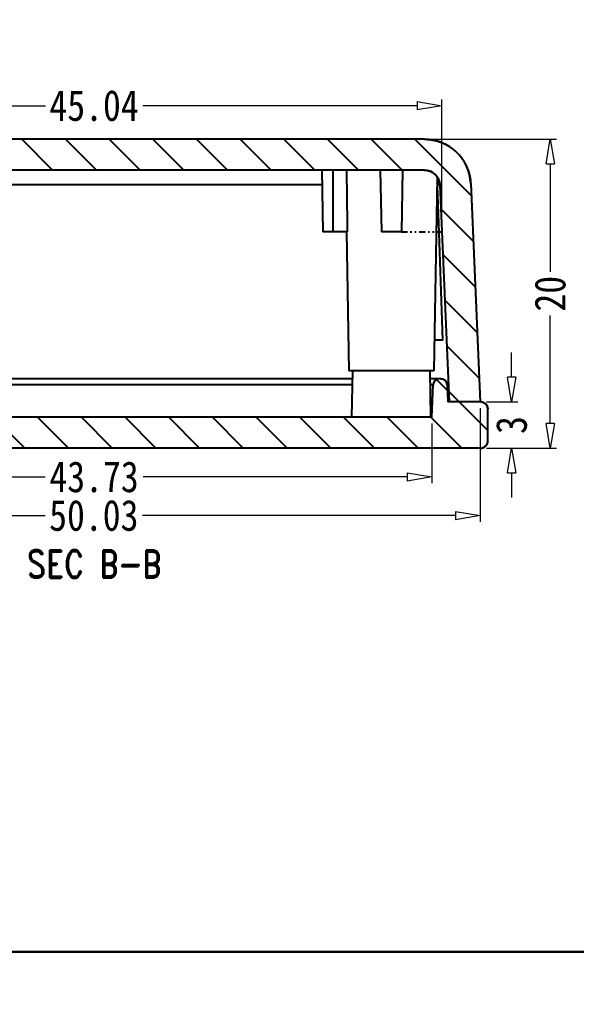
# Model space of a CAD drawing. Header units: millimetres. Extents: x 1786 to 4839, y -3109 to -1928.
# Drawn here: x 4430.9 to 4467, y -2946.1 to -2882.4 of the extents above; entities that cross this region are included whole.
import ezdxf
from ezdxf.enums import TextEntityAlignment as Align

# ---------------------------------------------------------------- set-up
doc = ezdxf.new("R2010")
doc.units = ezdxf.units.MM
doc.linetypes.add('DIVIDE', pattern=[31.75, 12.7, -6.35, 0, -6.35, 0, -6.35])
doc.layers.add('dim', color=3, linetype='Continuous', lineweight=9)
doc.layers.add('hatch', color=56, linetype='Continuous', lineweight=9)
doc.styles.add('FFS', font='simfang.ttf', dxfattribs={"width": 0.85})
doc.styles.add('LongTou', font='romand.shx', dxfattribs={"width": 0.8, "bigfont": 'whgdtxt.shx'})
doc.dimstyles.new('YanXiu', dxfattribs={"dimtxt": 2.5, "dimasz": 2.2, "dimexe": 1, "dimexo": 0.6, "dimgap": 0.66, "dimtad": 0, "dimzin": 9, "dimdsep": 46, "dimtxsty": 'FFS', "dimblk": 'CLOSEDBLANK', "dimcen": 0, "dimclrd": 256, "dimclre": 131, "dimclrt": 42, "dimazin": 0, "dimtfac": 1, "dimtofl": 0, "dimtmove": 0, "dimatfit": 3, "dimldrblk": 'CLOSEDBLANK', "dimfxl": 0, "dimlwd": 5, "dimlwe": 5, "dimarcsym": 0})
pattern_1 = [(135, (390.702, -362.9977), (-1.4142136, -1.4142136), [])]

# ---------------------------------------------------------------- blocks, each defined once
blk = doc.blocks.new('_ClosedBlank')
at = {"color": 0, "linetype": 'ByBlock', "lineweight": -2}
for p, q in [((-1, 0.167), (0, 0)), ((-1, 0.167), (-1, -0.167)), ((0, 0), (-1, -0.167))]:
    blk.add_line(p, q, dxfattribs=at)
blk = doc.blocks.new('*D45')
at = {"layer": 'Defpoints', "color": 0}
for p in [(4460.756, -2907.159, 0), (4462.788, -2907.159), (4460.756, -2910.159, 0)]:
    blk.add_point(p, dxfattribs=at)
at = {"layer": 'dim', "lineweight": 5}
for p, q in [((4462.788, -2905.559), (4462.788, -2903.959)), ((4462.788, -2911.759), (4462.788, -2913.359))]:
    blk.add_line(p, q, dxfattribs=at)
at = {"layer": 'dim', "color": 131, "lineweight": 5}
for p, q in [((4461.156, -2907.159), (4463.187, -2907.159)), ((4461.156, -2910.159), (4463.187, -2910.159))]:
    blk.add_line(p, q, dxfattribs=at)
at = {"layer": 'dim', "lineweight": 5, "xscale": 1.6, "yscale": 1.6, "zscale": 1.6}
for p, rotation in [((4462.788, -2907.159), 270), ((4462.788, -2910.159), 90)]:
    blk.add_blockref('_ClosedBlank', p, dxfattribs=dict(at, rotation=rotation))
at = {"layer": 'dim', "color": 42, "insert": (4462.788, -2908.659), "char_height": 2, "attachment_point": 5, "rotation": 90, "style": 'FFS'}
blk.add_mtext('3', dxfattribs=at)
blk = doc.blocks.new('*D46')
at = {"layer": 'Defpoints', "color": 0}
for p in [(4457.142, -2890.159, 0), (4465.288, -2890.159), (4460.756, -2910.159, 0)]:
    blk.add_point(p, dxfattribs=at)
at = {"layer": 'dim', "color": 131, "lineweight": 5}
for p, q in [((4457.542, -2890.159), (4465.687, -2890.159)), ((4461.156, -2910.159), (4465.687, -2910.159))]:
    blk.add_line(p, q, dxfattribs=at)
at = {"layer": 'dim', "lineweight": 5}
for p, q in [((4465.288, -2891.759), (4465.288, -2898.744)), ((4465.288, -2908.559), (4465.288, -2901.574))]:
    blk.add_line(p, q, dxfattribs=at)
at = {"layer": 'dim', "lineweight": 5, "xscale": 1.6, "yscale": 1.6, "zscale": 1.6}
for p, rotation in [((4465.288, -2890.159), 90), ((4465.288, -2910.159), 270)]:
    blk.add_blockref('_ClosedBlank', p, dxfattribs=dict(at, rotation=rotation))
at = {"layer": 'dim', "color": 42, "insert": (4465.288, -2900.159), "char_height": 2, "attachment_point": 5, "rotation": 90, "style": 'FFS'}
blk.add_mtext('20', dxfattribs=at)
blk = doc.blocks.new('*D49')
at = {"layer": 'Defpoints', "color": 0}
for p in [(4413.891, -2908.159, 0), (4457.621, -2908.159, 0), (4457.621, -2912.02)]:
    blk.add_point(p, dxfattribs=at)
at = {"layer": 'dim', "color": 131, "lineweight": 5}
for p, q in [((4413.891, -2908.559), (4413.891, -2912.42)), ((4457.621, -2908.559), (4457.621, -2912.42))]:
    blk.add_line(p, q, dxfattribs=at)
at = {"layer": 'dim', "lineweight": 5}
for p, q in [((4415.491, -2912.02), (4432.586, -2912.02)), ((4456.021, -2912.02), (4438.926, -2912.02))]:
    blk.add_line(p, q, dxfattribs=at)
at = {"layer": 'dim', "lineweight": 5, "xscale": 1.6, "yscale": 1.6, "zscale": 1.6, "rotation": 180}
blk.add_blockref('_ClosedBlank', (4413.891, -2912.02), dxfattribs=at)
at = {"layer": 'dim', "lineweight": 5, "xscale": 1.6, "yscale": 1.6, "zscale": 1.6}
blk.add_blockref('_ClosedBlank', (4457.621, -2912.02), dxfattribs=at)
at = {"layer": 'dim', "color": 42, "insert": (4435.756, -2912.02), "char_height": 2, "attachment_point": 5, "style": 'FFS'}
blk.add_mtext('43.73', dxfattribs=at)
blk = doc.blocks.new('*D50')
at = {"layer": 'Defpoints', "color": 0}
for p in [(4410.724, -2907.159, 0), (4460.756, -2907.159, 0), (4460.756, -2914.52)]:
    blk.add_point(p, dxfattribs=at)
at = {"layer": 'dim', "color": 131, "lineweight": 5}
for p, q in [((4410.724, -2907.559), (4410.724, -2914.92)), ((4460.756, -2907.559), (4460.756, -2914.92))]:
    blk.add_line(p, q, dxfattribs=at)
at = {"layer": 'dim', "lineweight": 5}
for p, q in [((4412.324, -2914.52), (4432.588, -2914.52)), ((4459.156, -2914.52), (4438.892, -2914.52))]:
    blk.add_line(p, q, dxfattribs=at)
at = {"layer": 'dim', "lineweight": 5, "xscale": 1.6, "yscale": 1.6, "zscale": 1.6, "rotation": 180}
blk.add_blockref('_ClosedBlank', (4410.724, -2914.52), dxfattribs=at)
at = {"layer": 'dim', "lineweight": 5, "xscale": 1.6, "yscale": 1.6, "zscale": 1.6}
blk.add_blockref('_ClosedBlank', (4460.756, -2914.52), dxfattribs=at)
at = {"layer": 'dim', "color": 42, "insert": (4435.74, -2914.52), "char_height": 2, "attachment_point": 5, "style": 'FFS'}
blk.add_mtext('50.03', dxfattribs=at)
blk = doc.blocks.new('*D53')
at = {"layer": 'Defpoints', "color": 0}
for p in [(4458.274, -2887.987), (4413.238, -2896.159, 0), (4458.274, -2896.159, 0)]:
    blk.add_point(p, dxfattribs=at)
at = {"layer": 'dim', "color": 131, "lineweight": 5}
for p, q in [((4413.238, -2895.759), (4413.238, -2887.588)), ((4458.274, -2895.759), (4458.274, -2887.588))]:
    blk.add_line(p, q, dxfattribs=at)
at = {"layer": 'dim', "lineweight": 5}
for p, q in [((4414.838, -2887.987), (4432.609, -2887.987)), ((4456.674, -2887.987), (4438.904, -2887.987))]:
    blk.add_line(p, q, dxfattribs=at)
at = {"layer": 'dim', "lineweight": 5, "xscale": 1.6, "yscale": 1.6, "zscale": 1.6, "rotation": 180}
blk.add_blockref('_ClosedBlank', (4413.238, -2887.987), dxfattribs=at)
at = {"layer": 'dim', "lineweight": 5, "xscale": 1.6, "yscale": 1.6, "zscale": 1.6}
blk.add_blockref('_ClosedBlank', (4458.274, -2887.987), dxfattribs=at)
at = {"layer": 'dim', "color": 42, "insert": (4435.756, -2887.987), "char_height": 2, "attachment_point": 5, "style": 'FFS'}
blk.add_mtext('45.04', dxfattribs=at)
blk = doc.blocks.new('*u90')
at = {"linetype": 'Continuous'}
h = blk.add_hatch(dxfattribs=at)
h.set_pattern_fill('DEFAULT__4', color=40, scale=2, angle=135, style=0, pattern_type=0)
h.set_pattern_definition(pattern_1)
edge = h.paths.add_edge_path()
edge.add_line((-21.025, 35.602), (-23.027, 35.602))
edge.add_line((-23.64, 49.646), (-23.027, 35.602))
edge.add_spline(control_points=[(-24.639, 50.602), (-24.073, 50.602), (-23.665, 50.211), (-23.64, 49.646)], knot_values=[0, 0, 0, 0, 1, 1, 1, 1], weights=[1, 0.814909, 0.814909, 1], degree=3, periodic=0)
edge.add_line((-24.639, 50.602), (-67.411, 50.602))
edge.add_spline(control_points=[(-67.411, 50.602), (-67.977, 50.602), (-68.385, 50.211), (-68.41, 49.646)], knot_values=[0, 0, 0, 0, 1, 1, 1, 1], weights=[1, 0.814909, 0.814909, 1], degree=3, periodic=0)
edge.add_line((-68.41, 49.646), (-69.023, 35.602))
edge.add_line((-69.023, 35.602), (-71.025, 35.602))
edge.add_line((-70.408, 49.733), (-71.025, 35.602))
edge.add_spline(control_points=[(-67.411, 52.602), (-69.108, 52.602), (-70.334, 51.429), (-70.408, 49.733)], knot_values=[0, 0, 0, 0, 1, 1, 1, 1], weights=[1, 0.814909, 0.814909, 1], degree=3, periodic=0)
edge.add_line((-24.639, 52.602), (-67.411, 52.602))
edge.add_spline(control_points=[(-24.639, 52.602), (-22.942, 52.602), (-21.716, 51.429), (-21.642, 49.733)], knot_values=[0, 0, 0, 0, 1, 1, 1, 1], weights=[1, 0.814909, 0.814909, 1], degree=3, periodic=0)
edge.add_line((-21.642, 49.733), (-21.025, 35.602))
h = blk.add_hatch(dxfattribs=at)
h.set_pattern_fill('DEFAULT__3', color=40, scale=2, angle=135, style=0, pattern_type=0)
h.set_pattern_definition(pattern_1)
edge = h.paths.add_edge_path()
edge.add_line((-20.993, 35.602), (-23.127, 35.602))
edge.add_spline(control_points=[(-20.993, 35.602), (-20.731, 35.602), (-20.545, 35.418), (-20.543, 35.156)], knot_values=[0, 0, 0, 0, 1, 1, 1, 1], weights=[1, 0.80679, 0.80679, 1], degree=3, periodic=0)
edge.add_line((-20.525, 33.107), (-20.543, 35.156))
edge.add_spline(control_points=[(-21.025, 32.602), (-20.73, 32.602), (-20.522, 32.812), (-20.525, 33.107)], knot_values=[0, 0, 0, 0, 1, 1, 1, 1], weights=[1, 0.802676, 0.802676, 1], degree=3, periodic=0)
edge.add_line((-21.025, 32.602), (-71.025, 32.602))
edge.add_spline(control_points=[(-71.025, 32.602), (-71.32, 32.602), (-71.528, 32.812), (-71.525, 33.107)], knot_values=[0, 0, 0, 0, 1, 1, 1, 1], weights=[1, 0.802676, 0.802676, 1], degree=3, periodic=0)
edge.add_line((-71.525, 33.107), (-71.507, 35.156))
edge.add_spline(control_points=[(-71.057, 35.602), (-71.319, 35.602), (-71.505, 35.418), (-71.507, 35.156)], knot_values=[0, 0, 0, 0, 1, 1, 1, 1], weights=[1, 0.80679, 0.80679, 1], degree=3, periodic=0)
edge.add_line((-68.923, 35.602), (-71.057, 35.602))
edge.add_line((-68.874, 36.72), (-68.923, 35.602))
edge.add_spline(control_points=[(-68.475, 37.102), (-68.701, 37.102), (-68.864, 36.946), (-68.874, 36.72)], knot_values=[0, 0, 0, 0, 1, 1, 1, 1], weights=[1, 0.814909, 0.814909, 1], degree=3, periodic=0)
edge.add_line((-68.382, 37.102), (-68.475, 37.102))
edge.add_spline(control_points=[(-68.382, 37.102), (-68.156, 37.102), (-67.992, 36.946), (-67.983, 36.72)], knot_values=[0, 0, 0, 0, 1, 1, 1, 1], weights=[1, 0.814909, 0.814909, 1], degree=3, periodic=0)
edge.add_line((-67.89, 34.602), (-67.983, 36.72))
edge.add_line((-24.16, 34.602), (-67.89, 34.602))
edge.add_line((-24.16, 34.602), (-24.067, 36.72))
edge.add_spline(control_points=[(-23.668, 37.102), (-23.894, 37.102), (-24.058, 36.946), (-24.067, 36.72)], knot_values=[0, 0, 0, 0, 1, 1, 1, 1], weights=[1, 0.814909, 0.814909, 1], degree=3, periodic=0)
edge.add_line((-23.575, 37.102), (-23.668, 37.102))
edge.add_spline(control_points=[(-23.575, 37.102), (-23.349, 37.102), (-23.186, 36.946), (-23.176, 36.72)], knot_values=[0, 0, 0, 0, 1, 1, 1, 1], weights=[1, 0.814909, 0.814909, 1], degree=3, periodic=0)
edge.add_line((-23.176, 36.72), (-23.127, 35.602))
at = {"color": 7, "linetype": 'Continuous'}
for p, q in [((-24.639, 52.602, 0), (-67.411, 52.602, 0)), ((-24.639, 52.602, 0), (-67.411, 52.602, 0)), ((-24.639, 50.602, 0), (-67.411, 50.602, 0)), ((-24.639, 50.602, 0), (-67.411, 50.602, 0)), ((-31.275, 50.602, 0), (-31.205, 46.602, 0)), ((-30.555, 46.602, 0), (-30.555, 50.602, 0)), ((-27.495, 50.602, 0), (-27.425, 46.602, 0)), ((-26.055, 50.602, 0), (-26.125, 46.602, 0)), ((-23.806, 50.139, 0), (-24.025, 37.602, 0)), ((-21.642, 49.733, 0), (-21.025, 35.602, 0)), ((-21.642, 49.733, 0), (-21.025, 35.602, 0)), ((-31.258, 49.646, 0), (-63.222, 49.646, 0)), ((-23.794, 49.661, 0), (-23.794, 49.641, 0)), ((-23.64, 49.646, 0), (-23.027, 35.602, 0)), ((-23.64, 49.646, 0), (-23.027, 35.602, 0)), ((-29.608, 46.602, 0), (-31.205, 46.602, 0)), ((-29.682, 46.602, 0), (-29.525, 37.602, 0)), ((-26.125, 46.602, 0), (-27.425, 46.602, 0)), ((-23.445, 39.602, 0), (-23.99, 39.602, 0)), ((-24.025, 37.602, 0), (-29.525, 37.602, 0)), ((-29.327, 34.602, 0), (-29.275, 37.602, 0)), ((-24.223, 34.602, 0), (-24.275, 37.602, 0)), ((-29.284, 37.102, 0), (-68.475, 37.102, 0)), ((-23.575, 37.102, 0), (-24.266, 37.102, 0)), ((-23.575, 37.102, 0), (-23.668, 37.102, 0)), ((-67.983, 36.72, 0), (-29.29, 36.72, 0)), ((-24.26, 36.72, 0), (-24.067, 36.72, 0)), ((-24.16, 34.602, 0), (-24.067, 36.72, 0)), ((-24.16, 34.602, 0), (-24.067, 36.72, 0)), ((-23.176, 36.72, 0), (-23.127, 35.602, 0)), ((-23.176, 36.72, 0), (-23.127, 35.602, 0)), ((-20.993, 35.602, 0), (-23.127, 35.602, 0)), ((-20.993, 35.602, 0), (-23.127, 35.602, 0)), ((-21.025, 35.602, 0), (-23.027, 35.602, 0)), ((-20.525, 33.107, 0), (-20.543, 35.156, 0)), ((-20.525, 33.107, 0), (-20.543, 35.156, 0)), ((-24.16, 34.602, 0), (-67.89, 34.602, 0)), ((-24.16, 34.602, 0), (-67.89, 34.602, 0)), ((-21.025, 32.602, 0), (-71.025, 32.602, 0)), ((-21.025, 32.602, 0), (-71.025, 32.602, 0))]:
    blk.add_line(p, q, dxfattribs=at)
at = {"color": 2, "linetype": 'DIVIDE', "ltscale": 0.03}
blk.add_line((-26.125, 46.602, 0), (-23.507, 46.602, 0), dxfattribs=at)
at = {"color": 7, "linetype": 'Continuous'}
for centre, radius, start, end in [((-24.639, 49.602, 0), 3, 2.5, 90), ((-24.639, 49.602, 0), 1, 2.5, 90), ((-25.107, 49.615, 0), 1.313, 2.01663, 8.46469), ((-23.668, 36.702, 0), 0.4, 90, 177.5), ((-23.575, 36.702, 0), 0.4, 2.5, 90), ((-20.993, 35.152, 0), 0.45, 0.5, 90), ((-21.025, 33.102, 0), 0.5, 270, 0.5)]:
    blk.add_arc(centre, radius, start, end, dxfattribs=at)
blk.add_ellipse((-23.933, 21.957, 0), major_axis=(-2.692, 85.935), ratio=0.012354, start_param=-1.364383, end_param=-1.243193, dxfattribs=at)
for points, start_tangent, end_tangent in [([(-24.639, 52.602, 0), (-24.607, 52.602, 0), (-24.574, 52.602, 0), (-24.541, 52.601, 0), (-24.508, 52.6, 0), (-24.475, 52.598, 0), (-24.442, 52.596, 0), (-24.409, 52.594, 0), (-24.376, 52.591, 0), (-24.342, 52.588, 0), (-24.309, 52.584, 0), (-24.275, 52.58, 0), (-24.242, 52.576, 0), (-24.208, 52.571, 0), (-24.174, 52.566, 0), (-24.14, 52.561, 0), (-24.106, 52.555, 0), (-24.072, 52.548, 0), (-24.038, 52.542, 0), (-24.004, 52.534, 0), (-23.97, 52.527, 0), (-23.936, 52.519, 0), (-23.902, 52.51, 0), (-23.868, 52.502, 0), (-23.834, 52.492, 0), (-23.799, 52.482, 0), (-23.765, 52.472, 0), (-23.731, 52.462, 0), (-23.697, 52.451, 0), (-23.663, 52.439, 0), (-23.629, 52.427, 0), (-23.595, 52.415, 0), (-23.562, 52.402, 0), (-23.528, 52.389, 0), (-23.494, 52.375, 0), (-23.461, 52.361, 0), (-23.427, 52.347, 0), (-23.394, 52.332, 0), (-23.361, 52.316, 0), (-23.328, 52.301, 0), (-23.295, 52.284, 0), (-23.262, 52.268, 0), (-23.229, 52.25, 0), (-23.197, 52.233, 0), (-23.164, 52.215, 0), (-23.132, 52.196, 0), (-23.1, 52.178, 0), (-23.068, 52.158, 0), (-23.037, 52.139, 0), (-23.005, 52.118, 0), (-22.974, 52.098, 0), (-22.943, 52.077, 0), (-22.912, 52.056, 0), (-22.882, 52.034, 0), (-22.852, 52.012, 0), (-22.822, 51.989, 0), (-22.792, 51.966, 0), (-22.763, 51.943, 0), (-22.733, 51.919, 0), (-22.704, 51.895, 0), (-22.676, 51.871, 0), (-22.648, 51.846, 0), (-22.62, 51.821, 0), (-22.592, 51.795, 0), (-22.565, 51.769, 0), (-22.538, 51.743, 0), (-22.511, 51.717, 0), (-22.485, 51.69, 0), (-22.458, 51.663, 0), (-22.433, 51.635, 0), (-22.408, 51.607, 0), (-22.383, 51.579, 0), (-22.358, 51.551, 0), (-22.334, 51.522, 0), (-22.31, 51.493, 0), (-22.287, 51.464, 0), (-22.264, 51.434, 0), (-22.241, 51.405, 0), (-22.219, 51.375, 0), (-22.197, 51.344, 0), (-22.175, 51.314, 0), (-22.154, 51.283, 0), (-22.134, 51.252, 0), (-22.113, 51.221, 0), (-22.094, 51.19, 0), (-22.074, 51.158, 0), (-22.055, 51.127, 0), (-22.037, 51.095, 0), (-22.018, 51.063, 0), (-22.001, 51.03, 0), (-21.983, 50.998, 0), (-21.967, 50.965, 0), (-21.95, 50.933, 0), (-21.934, 50.9, 0), (-21.919, 50.867, 0), (-21.904, 50.834, 0), (-21.889, 50.801, 0), (-21.875, 50.768, 0), (-21.861, 50.734, 0), (-21.848, 50.701, 0), (-21.835, 50.668, 0), (-21.822, 50.634, 0), (-21.81, 50.601, 0), (-21.798, 50.567, 0), (-21.787, 50.533, 0), (-21.776, 50.5, 0), (-21.766, 50.466, 0), (-21.756, 50.432, 0), (-21.747, 50.398, 0), (-21.738, 50.365, 0), (-21.729, 50.331, 0), (-21.721, 50.297, 0), (-21.713, 50.264, 0), (-21.705, 50.23, 0), (-21.699, 50.196, 0), (-21.692, 50.163, 0), (-21.686, 50.129, 0), (-21.68, 50.096, 0), (-21.675, 50.062, 0), (-21.67, 50.029, 0), (-21.665, 49.996, 0), (-21.661, 49.963, 0), (-21.657, 49.93, 0), (-21.654, 49.897, 0), (-21.651, 49.864, 0), (-21.648, 49.831, 0), (-21.646, 49.798, 0), (-21.644, 49.766, 0), (-21.642, 49.733, 0)], (1, 0), (0.043619, -0.999048)), ([(-29.608, 46.602, 0), (-29.627, 47.931, 0), (-29.645, 49.265, 0), (-29.664, 50.602, 0)], (-0.013903, 0.999903), (-0.013638, 0.999907)), ([(-24.639, 50.602, 0), (-24.628, 50.602, 0), (-24.617, 50.602, 0), (-24.606, 50.602, 0), (-24.596, 50.601, 0), (-24.585, 50.601, 0), (-24.573, 50.6, 0), (-24.562, 50.599, 0), (-24.551, 50.599, 0), (-24.54, 50.597, 0), (-24.529, 50.596, 0), (-24.518, 50.595, 0), (-24.507, 50.594, 0), (-24.495, 50.592, 0), (-24.484, 50.59, 0), (-24.473, 50.588, 0), (-24.461, 50.586, 0), (-24.45, 50.584, 0), (-24.439, 50.582, 0), (-24.427, 50.58, 0), (-24.416, 50.577, 0), (-24.405, 50.575, 0), (-24.393, 50.572, 0), (-24.382, 50.569, 0), (-24.371, 50.566, 0), (-24.359, 50.562, 0), (-24.348, 50.559, 0), (-24.336, 50.556, 0), (-24.325, 50.552, 0), (-24.314, 50.548, 0), (-24.303, 50.544, 0), (-24.291, 50.54, 0), (-24.28, 50.536, 0), (-24.269, 50.531, 0), (-24.258, 50.527, 0), (-24.246, 50.522, 0), (-24.235, 50.517, 0), (-24.224, 50.512, 0), (-24.213, 50.507, 0), (-24.202, 50.502, 0), (-24.191, 50.496, 0), (-24.18, 50.491, 0), (-24.169, 50.485, 0), (-24.158, 50.479, 0), (-24.147, 50.473, 0), (-24.137, 50.467, 0), (-24.126, 50.461, 0), (-24.115, 50.454, 0), (-24.105, 50.448, 0), (-24.094, 50.441, 0), (-24.084, 50.434, 0), (-24.074, 50.427, 0), (-24.064, 50.42, 0), (-24.053, 50.413, 0), (-24.043, 50.406, 0), (-24.033, 50.398, 0), (-24.023, 50.39, 0), (-24.014, 50.383, 0), (-24.004, 50.375, 0), (-23.994, 50.367, 0), (-23.985, 50.359, 0), (-23.975, 50.35, 0), (-23.966, 50.342, 0), (-23.957, 50.333, 0), (-23.948, 50.325, 0), (-23.939, 50.316, 0), (-23.93, 50.307, 0), (-23.921, 50.298, 0), (-23.912, 50.289, 0), (-23.904, 50.28, 0), (-23.895, 50.271, 0), (-23.887, 50.261, 0), (-23.879, 50.252, 0), (-23.871, 50.242, 0), (-23.863, 50.233, 0), (-23.855, 50.223, 0), (-23.847, 50.213, 0), (-23.84, 50.203, 0), (-23.832, 50.193, 0), (-23.825, 50.183, 0), (-23.818, 50.173, 0), (-23.811, 50.163, 0), (-23.804, 50.152, 0), (-23.797, 50.142, 0), (-23.791, 50.132, 0), (-23.784, 50.121, 0), (-23.778, 50.11, 0), (-23.772, 50.1, 0), (-23.766, 50.089, 0), (-23.76, 50.078, 0), (-23.754, 50.068, 0), (-23.748, 50.057, 0), (-23.743, 50.046, 0), (-23.737, 50.035, 0), (-23.732, 50.024, 0), (-23.727, 50.013, 0), (-23.722, 50.002, 0), (-23.718, 49.991, 0), (-23.713, 49.98, 0), (-23.709, 49.969, 0), (-23.704, 49.957, 0), (-23.7, 49.946, 0), (-23.696, 49.935, 0), (-23.692, 49.924, 0), (-23.688, 49.913, 0), (-23.685, 49.901, 0), (-23.681, 49.89, 0), (-23.678, 49.879, 0), (-23.675, 49.868, 0), (-23.672, 49.857, 0), (-23.669, 49.845, 0), (-23.666, 49.834, 0), (-23.664, 49.823, 0), (-23.661, 49.812, 0), (-23.659, 49.8, 0), (-23.657, 49.789, 0), (-23.655, 49.778, 0), (-23.653, 49.767, 0), (-23.651, 49.756, 0), (-23.649, 49.745, 0), (-23.648, 49.734, 0), (-23.646, 49.723, 0), (-23.645, 49.711, 0), (-23.644, 49.7, 0), (-23.643, 49.69, 0), (-23.642, 49.679, 0), (-23.641, 49.668, 0), (-23.641, 49.657, 0), (-23.64, 49.646, 0)], (1, 0), (0.043619, -0.999048)), ([(-23.64, 49.646, 0), (-23.658, 49.652, 0), (-23.709, 49.657, 0), (-23.794, 49.661, 0)], (-0.044784, 0.998997), (-0.999552, 0.029943)), ([(-23.668, 37.102, 0), (-23.672, 37.102, 0), (-23.677, 37.102, 0), (-23.681, 37.102, 0), (-23.685, 37.102, 0), (-23.69, 37.102, 0), (-23.694, 37.102, 0), (-23.699, 37.101, 0), (-23.703, 37.101, 0), (-23.707, 37.1, 0), (-23.712, 37.1, 0), (-23.716, 37.099, 0), (-23.721, 37.099, 0), (-23.725, 37.098, 0), (-23.73, 37.098, 0), (-23.734, 37.097, 0), (-23.739, 37.096, 0), (-23.743, 37.095, 0), (-23.748, 37.094, 0), (-23.753, 37.093, 0), (-23.757, 37.092, 0), (-23.762, 37.091, 0), (-23.766, 37.09, 0), (-23.771, 37.089, 0), (-23.775, 37.088, 0), (-23.78, 37.086, 0), (-23.784, 37.085, 0), (-23.789, 37.084, 0), (-23.793, 37.082, 0), (-23.798, 37.081, 0), (-23.802, 37.079, 0), (-23.807, 37.077, 0), (-23.811, 37.076, 0), (-23.816, 37.074, 0), (-23.82, 37.072, 0), (-23.825, 37.07, 0), (-23.829, 37.068, 0), (-23.834, 37.066, 0), (-23.838, 37.064, 0), (-23.843, 37.062, 0), (-23.847, 37.06, 0), (-23.851, 37.058, 0), (-23.856, 37.055, 0), (-23.86, 37.053, 0), (-23.864, 37.051, 0), (-23.869, 37.048, 0), (-23.873, 37.046, 0), (-23.877, 37.043, 0), (-23.881, 37.041, 0), (-23.886, 37.038, 0), (-23.89, 37.035, 0), (-23.894, 37.032, 0), (-23.898, 37.029, 0), (-23.902, 37.027, 0), (-23.906, 37.024, 0), (-23.91, 37.021, 0), (-23.914, 37.018, 0), (-23.918, 37.014, 0), (-23.922, 37.011, 0), (-23.926, 37.008, 0), (-23.93, 37.005, 0), (-23.933, 37.002, 0), (-23.937, 36.998, 0), (-23.941, 36.995, 0), (-23.944, 36.991, 0), (-23.948, 36.988, 0), (-23.952, 36.984, 0), (-23.955, 36.981, 0), (-23.959, 36.977, 0), (-23.962, 36.973, 0), (-23.965, 36.97, 0), (-23.969, 36.966, 0), (-23.972, 36.962, 0), (-23.975, 36.958, 0), (-23.978, 36.955, 0), (-23.982, 36.951, 0), (-23.985, 36.947, 0), (-23.988, 36.943, 0), (-23.991, 36.939, 0), (-23.993, 36.935, 0), (-23.996, 36.931, 0), (-23.999, 36.927, 0), (-24.002, 36.922, 0), (-24.005, 36.918, 0), (-24.007, 36.914, 0), (-24.01, 36.91, 0), (-24.012, 36.906, 0), (-24.015, 36.901, 0), (-24.017, 36.897, 0), (-24.02, 36.893, 0), (-24.022, 36.888, 0), (-24.024, 36.884, 0), (-24.026, 36.88, 0), (-24.028, 36.875, 0), (-24.031, 36.871, 0), (-24.033, 36.867, 0), (-24.035, 36.862, 0), (-24.036, 36.858, 0), (-24.038, 36.853, 0), (-24.04, 36.849, 0), (-24.042, 36.844, 0), (-24.043, 36.84, 0), (-24.045, 36.835, 0), (-24.047, 36.831, 0), (-24.048, 36.827, 0), (-24.05, 36.822, 0), (-24.051, 36.818, 0), (-24.052, 36.813, 0), (-24.053, 36.809, 0), (-24.055, 36.804, 0), (-24.056, 36.8, 0), (-24.057, 36.795, 0), (-24.058, 36.791, 0), (-24.059, 36.786, 0), (-24.06, 36.782, 0), (-24.061, 36.777, 0), (-24.062, 36.773, 0), (-24.062, 36.768, 0), (-24.063, 36.764, 0), (-24.064, 36.759, 0), (-24.064, 36.755, 0), (-24.065, 36.75, 0), (-24.065, 36.746, 0), (-24.066, 36.742, 0), (-24.066, 36.737, 0), (-24.067, 36.733, 0), (-24.067, 36.729, 0), (-24.067, 36.724, 0), (-24.067, 36.72, 0)], (-1, 0), (-0.043619, -0.999048)), ([(-23.575, 37.102, 0), (-23.571, 37.102, 0), (-23.567, 37.102, 0), (-23.562, 37.102, 0), (-23.558, 37.102, 0), (-23.554, 37.102, 0), (-23.549, 37.102, 0), (-23.545, 37.101, 0), (-23.54, 37.101, 0), (-23.536, 37.1, 0), (-23.531, 37.1, 0), (-23.527, 37.099, 0), (-23.522, 37.099, 0), (-23.518, 37.098, 0), (-23.513, 37.098, 0), (-23.509, 37.097, 0), (-23.504, 37.096, 0), (-23.5, 37.095, 0), (-23.495, 37.094, 0), (-23.491, 37.093, 0), (-23.486, 37.092, 0), (-23.482, 37.091, 0), (-23.477, 37.09, 0), (-23.473, 37.089, 0), (-23.468, 37.088, 0), (-23.463, 37.086, 0), (-23.459, 37.085, 0), (-23.454, 37.084, 0), (-23.45, 37.082, 0), (-23.445, 37.081, 0), (-23.441, 37.079, 0), (-23.436, 37.077, 0), (-23.432, 37.076, 0), (-23.427, 37.074, 0), (-23.423, 37.072, 0), (-23.418, 37.07, 0), (-23.414, 37.068, 0), (-23.409, 37.066, 0), (-23.405, 37.064, 0), (-23.401, 37.062, 0), (-23.396, 37.06, 0), (-23.392, 37.058, 0), (-23.387, 37.055, 0), (-23.383, 37.053, 0), (-23.379, 37.051, 0), (-23.374, 37.048, 0), (-23.37, 37.046, 0), (-23.366, 37.043, 0), (-23.362, 37.041, 0), (-23.358, 37.038, 0), (-23.353, 37.035, 0), (-23.349, 37.032, 0), (-23.345, 37.029, 0), (-23.341, 37.027, 0), (-23.337, 37.024, 0), (-23.333, 37.021, 0), (-23.329, 37.018, 0), (-23.325, 37.014, 0), (-23.321, 37.011, 0), (-23.317, 37.008, 0), (-23.314, 37.005, 0), (-23.31, 37.002, 0), (-23.306, 36.998, 0), (-23.302, 36.995, 0), (-23.299, 36.991, 0), (-23.295, 36.988, 0), (-23.292, 36.984, 0), (-23.288, 36.981, 0), (-23.285, 36.977, 0), (-23.281, 36.973, 0), (-23.278, 36.97, 0), (-23.275, 36.966, 0), (-23.271, 36.962, 0), (-23.268, 36.958, 0), (-23.265, 36.955, 0), (-23.262, 36.951, 0), (-23.259, 36.947, 0), (-23.256, 36.943, 0), (-23.253, 36.939, 0), (-23.25, 36.935, 0), (-23.247, 36.931, 0), (-23.244, 36.927, 0), (-23.241, 36.922, 0), (-23.239, 36.918, 0), (-23.236, 36.914, 0), (-23.233, 36.91, 0), (-23.231, 36.906, 0), (-23.228, 36.901, 0), (-23.226, 36.897, 0), (-23.224, 36.893, 0), (-23.221, 36.888, 0), (-23.219, 36.884, 0), (-23.217, 36.88, 0), (-23.215, 36.875, 0), (-23.213, 36.871, 0), (-23.211, 36.867, 0), (-23.209, 36.862, 0), (-23.207, 36.858, 0), (-23.205, 36.853, 0), (-23.203, 36.849, 0), (-23.201, 36.844, 0), (-23.2, 36.84, 0), (-23.198, 36.835, 0), (-23.197, 36.831, 0), (-23.195, 36.827, 0), (-23.194, 36.822, 0), (-23.192, 36.818, 0), (-23.191, 36.813, 0), (-23.19, 36.809, 0), (-23.189, 36.804, 0), (-23.187, 36.8, 0), (-23.186, 36.795, 0), (-23.185, 36.791, 0), (-23.184, 36.786, 0), (-23.183, 36.782, 0), (-23.182, 36.777, 0), (-23.182, 36.773, 0), (-23.181, 36.768, 0), (-23.18, 36.764, 0), (-23.179, 36.759, 0), (-23.179, 36.755, 0), (-23.178, 36.75, 0), (-23.178, 36.746, 0), (-23.177, 36.742, 0), (-23.177, 36.737, 0), (-23.177, 36.733, 0), (-23.176, 36.729, 0), (-23.176, 36.724, 0), (-23.176, 36.72, 0)], (1, 0), (0.043619, -0.999048)), ([(-20.993, 35.602, 0), (-20.988, 35.602, 0), (-20.983, 35.602, 0), (-20.978, 35.602, 0), (-20.973, 35.602, 0), (-20.968, 35.602, 0), (-20.963, 35.601, 0), (-20.958, 35.601, 0), (-20.953, 35.601, 0), (-20.948, 35.6, 0), (-20.942, 35.6, 0), (-20.937, 35.599, 0), (-20.932, 35.598, 0), (-20.927, 35.598, 0), (-20.922, 35.597, 0), (-20.917, 35.596, 0), (-20.911, 35.595, 0), (-20.906, 35.594, 0), (-20.901, 35.593, 0), (-20.896, 35.592, 0), (-20.891, 35.591, 0), (-20.885, 35.589, 0), (-20.88, 35.588, 0), (-20.875, 35.587, 0), (-20.87, 35.585, 0), (-20.864, 35.584, 0), (-20.859, 35.582, 0), (-20.854, 35.58, 0), (-20.849, 35.579, 0), (-20.844, 35.577, 0), (-20.838, 35.575, 0), (-20.833, 35.573, 0), (-20.828, 35.571, 0), (-20.823, 35.569, 0), (-20.818, 35.567, 0), (-20.813, 35.565, 0), (-20.807, 35.562, 0), (-20.802, 35.56, 0), (-20.797, 35.558, 0), (-20.792, 35.555, 0), (-20.787, 35.553, 0), (-20.782, 35.55, 0), (-20.777, 35.547, 0), (-20.772, 35.545, 0), (-20.767, 35.542, 0), (-20.762, 35.539, 0), (-20.757, 35.536, 0), (-20.753, 35.533, 0), (-20.748, 35.53, 0), (-20.743, 35.527, 0), (-20.738, 35.523, 0), (-20.734, 35.52, 0), (-20.729, 35.517, 0), (-20.724, 35.513, 0), (-20.72, 35.51, 0), (-20.715, 35.506, 0), (-20.711, 35.503, 0), (-20.706, 35.499, 0), (-20.702, 35.495, 0), (-20.697, 35.492, 0), (-20.693, 35.488, 0), (-20.689, 35.484, 0), (-20.684, 35.48, 0), (-20.68, 35.476, 0), (-20.676, 35.472, 0), (-20.672, 35.468, 0), (-20.668, 35.464, 0), (-20.664, 35.46, 0), (-20.66, 35.455, 0), (-20.656, 35.451, 0), (-20.652, 35.447, 0), (-20.649, 35.442, 0), (-20.645, 35.438, 0), (-20.641, 35.433, 0), (-20.638, 35.429, 0), (-20.634, 35.424, 0), (-20.631, 35.42, 0), (-20.627, 35.415, 0), (-20.624, 35.41, 0), (-20.621, 35.406, 0), (-20.618, 35.401, 0), (-20.614, 35.396, 0), (-20.611, 35.391, 0), (-20.608, 35.386, 0), (-20.605, 35.381, 0), (-20.603, 35.376, 0), (-20.6, 35.372, 0), (-20.597, 35.367, 0), (-20.594, 35.362, 0), (-20.592, 35.357, 0), (-20.589, 35.352, 0), (-20.587, 35.346, 0), (-20.584, 35.341, 0), (-20.582, 35.336, 0), (-20.58, 35.331, 0), (-20.578, 35.326, 0), (-20.576, 35.321, 0), (-20.574, 35.316, 0), (-20.572, 35.311, 0), (-20.57, 35.305, 0), (-20.568, 35.3, 0), (-20.566, 35.295, 0), (-20.564, 35.29, 0), (-20.563, 35.285, 0), (-20.561, 35.279, 0), (-20.56, 35.274, 0), (-20.558, 35.269, 0), (-20.557, 35.264, 0), (-20.556, 35.259, 0), (-20.554, 35.253, 0), (-20.553, 35.248, 0), (-20.552, 35.243, 0), (-20.551, 35.238, 0), (-20.55, 35.233, 0), (-20.549, 35.227, 0), (-20.548, 35.222, 0), (-20.548, 35.217, 0), (-20.547, 35.212, 0), (-20.546, 35.207, 0), (-20.546, 35.202, 0), (-20.545, 35.197, 0), (-20.545, 35.191, 0), (-20.544, 35.186, 0), (-20.544, 35.181, 0), (-20.544, 35.176, 0), (-20.543, 35.171, 0), (-20.543, 35.166, 0), (-20.543, 35.161, 0), (-20.543, 35.156, 0)], (1, 0), (0.008727, -0.999962)), ([(-21.025, 32.602, 0), (-21.019, 32.602, 0), (-21.014, 32.603, 0), (-21.008, 32.603, 0), (-21.003, 32.603, 0), (-20.997, 32.603, 0), (-20.991, 32.604, 0), (-20.986, 32.604, 0), (-20.98, 32.604, 0), (-20.974, 32.605, 0), (-20.968, 32.606, 0), (-20.963, 32.606, 0), (-20.957, 32.607, 0), (-20.951, 32.608, 0), (-20.945, 32.609, 0), (-20.939, 32.61, 0), (-20.934, 32.611, 0), (-20.928, 32.612, 0), (-20.922, 32.613, 0), (-20.916, 32.614, 0), (-20.91, 32.616, 0), (-20.904, 32.617, 0), (-20.898, 32.619, 0), (-20.893, 32.62, 0), (-20.887, 32.622, 0), (-20.881, 32.624, 0), (-20.875, 32.625, 0), (-20.869, 32.627, 0), (-20.863, 32.629, 0), (-20.857, 32.631, 0), (-20.852, 32.633, 0), (-20.846, 32.636, 0), (-20.84, 32.638, 0), (-20.834, 32.64, 0), (-20.828, 32.643, 0), (-20.823, 32.645, 0), (-20.817, 32.648, 0), (-20.811, 32.65, 0), (-20.806, 32.653, 0), (-20.8, 32.656, 0), (-20.794, 32.659, 0), (-20.789, 32.662, 0), (-20.783, 32.665, 0), (-20.777, 32.668, 0), (-20.772, 32.671, 0), (-20.766, 32.674, 0), (-20.761, 32.678, 0), (-20.755, 32.681, 0), (-20.75, 32.685, 0), (-20.745, 32.688, 0), (-20.739, 32.692, 0), (-20.734, 32.696, 0), (-20.729, 32.7, 0), (-20.724, 32.703, 0), (-20.719, 32.707, 0), (-20.713, 32.711, 0), (-20.708, 32.715, 0), (-20.703, 32.72, 0), (-20.698, 32.724, 0), (-20.694, 32.728, 0), (-20.689, 32.732, 0), (-20.684, 32.737, 0), (-20.679, 32.741, 0), (-20.675, 32.746, 0), (-20.67, 32.75, 0), (-20.665, 32.755, 0), (-20.661, 32.76, 0), (-20.656, 32.765, 0), (-20.652, 32.769, 0), (-20.648, 32.774, 0), (-20.644, 32.779, 0), (-20.639, 32.784, 0), (-20.635, 32.789, 0), (-20.631, 32.794, 0), (-20.627, 32.799, 0), (-20.623, 32.805, 0), (-20.62, 32.81, 0), (-20.616, 32.815, 0), (-20.612, 32.82, 0), (-20.608, 32.826, 0), (-20.605, 32.831, 0), (-20.601, 32.837, 0), (-20.598, 32.842, 0), (-20.595, 32.848, 0), (-20.592, 32.853, 0), (-20.588, 32.859, 0), (-20.585, 32.864, 0), (-20.582, 32.87, 0), (-20.579, 32.876, 0), (-20.577, 32.881, 0), (-20.574, 32.887, 0), (-20.571, 32.893, 0), (-20.569, 32.898, 0), (-20.566, 32.904, 0), (-20.564, 32.91, 0), (-20.561, 32.916, 0), (-20.559, 32.922, 0), (-20.557, 32.927, 0), (-20.554, 32.933, 0), (-20.552, 32.939, 0), (-20.55, 32.945, 0), (-20.549, 32.951, 0), (-20.547, 32.957, 0), (-20.545, 32.962, 0), (-20.543, 32.968, 0), (-20.542, 32.974, 0), (-20.54, 32.98, 0), (-20.539, 32.986, 0), (-20.537, 32.992, 0), (-20.536, 32.998, 0), (-20.535, 33.004, 0), (-20.534, 33.009, 0), (-20.533, 33.015, 0), (-20.532, 33.021, 0), (-20.531, 33.027, 0), (-20.53, 33.033, 0), (-20.529, 33.039, 0), (-20.528, 33.044, 0), (-20.528, 33.05, 0), (-20.527, 33.056, 0), (-20.527, 33.062, 0), (-20.526, 33.067, 0), (-20.526, 33.073, 0), (-20.526, 33.079, 0), (-20.525, 33.084, 0), (-20.525, 33.09, 0), (-20.525, 33.096, 0), (-20.525, 33.101, 0), (-20.525, 33.107, 0)], (1, 0), (-0.008727, 0.999962))]:
    blk.add_spline(points, degree=3, dxfattribs=dict(at, start_tangent=start_tangent, end_tangent=end_tangent))
at = {"layer": 'Defpoints', "color": 2}
blk.add_lwpolyline([(-119.154, 166.645), (119.154, 166.645), (119.154, 0), (-119.154, 0)], close=True, dxfattribs=at)
at = {"layer": 'hatch', "color": 6, "style": 'LongTou', "width": 0.8}
blk.add_text('SEC B-B', height=1.8, dxfattribs=at).set_placement((-46.025, 25.106, 0), align=Align.MIDDLE)
at = {"layer": 'dim'}
for base, p1, p2, picture, middle in [((-23.507, 54.774, 0), (-68.543, 46.602, 0), (-23.507, 46.602, 0), '*D53', (-46.025, 54.774, 0)), ((-21.025, 28.242, 0), (-71.057, 35.602, 0), (-21.025, 35.602, 0), '*D50', (-46.041, 28.242, 0)), ((-24.16, 30.742, 0), (-67.89, 34.602, 0), (-24.16, 34.602, 0), '*D49', (-46.025, 30.742, 0))]:
    dim = blk.add_linear_dim(base=base, p1=p1, p2=p2, dimstyle='YanXiu', override={"dimtxt": 2, "dimasz": 1.6, "dimexe": 0.3998, "dimexo": 0.3998, "dimgap": 0.3998, "dimzin": 8}, dxfattribs=at)
    dim.commit()
    dim.dimension.update_dxf_attribs({"geometry": picture, "text_midpoint": middle, "insert": (-4481.781, 2942.762)})
for base, p2, picture, middle in [((-16.494, 52.602, 0), (-24.639, 52.602, 0), '*D46', (-16.494, 42.602, 0)), ((-18.994, 35.602, 0), (-21.025, 35.602, 0), '*D45', (-18.994, 34.102, 0))]:
    dim = blk.add_linear_dim(base=base, p1=(-21.025, 32.602, 0), p2=p2, angle=90, dimstyle='YanXiu', override={"dimtxt": 2, "dimasz": 1.6, "dimexe": 0.3998, "dimexo": 0.3998, "dimgap": 0.3998, "dimzin": 8}, dxfattribs=at)
    dim.commit()
    dim.dimension.update_dxf_attribs({"geometry": picture, "text_midpoint": middle, "insert": (-4481.781, 2942.762)})

msp = doc.modelspace()

# ---------------------------------------------------------------- block references
msp.add_blockref('*u90', (4481.781, -2942.762, 0))
at = {"rotation": 180}
msp.add_blockref('*u90', (4481.781, -2942.762, 0), dxfattribs=at)

doc.saveas('drawing.dxf')
